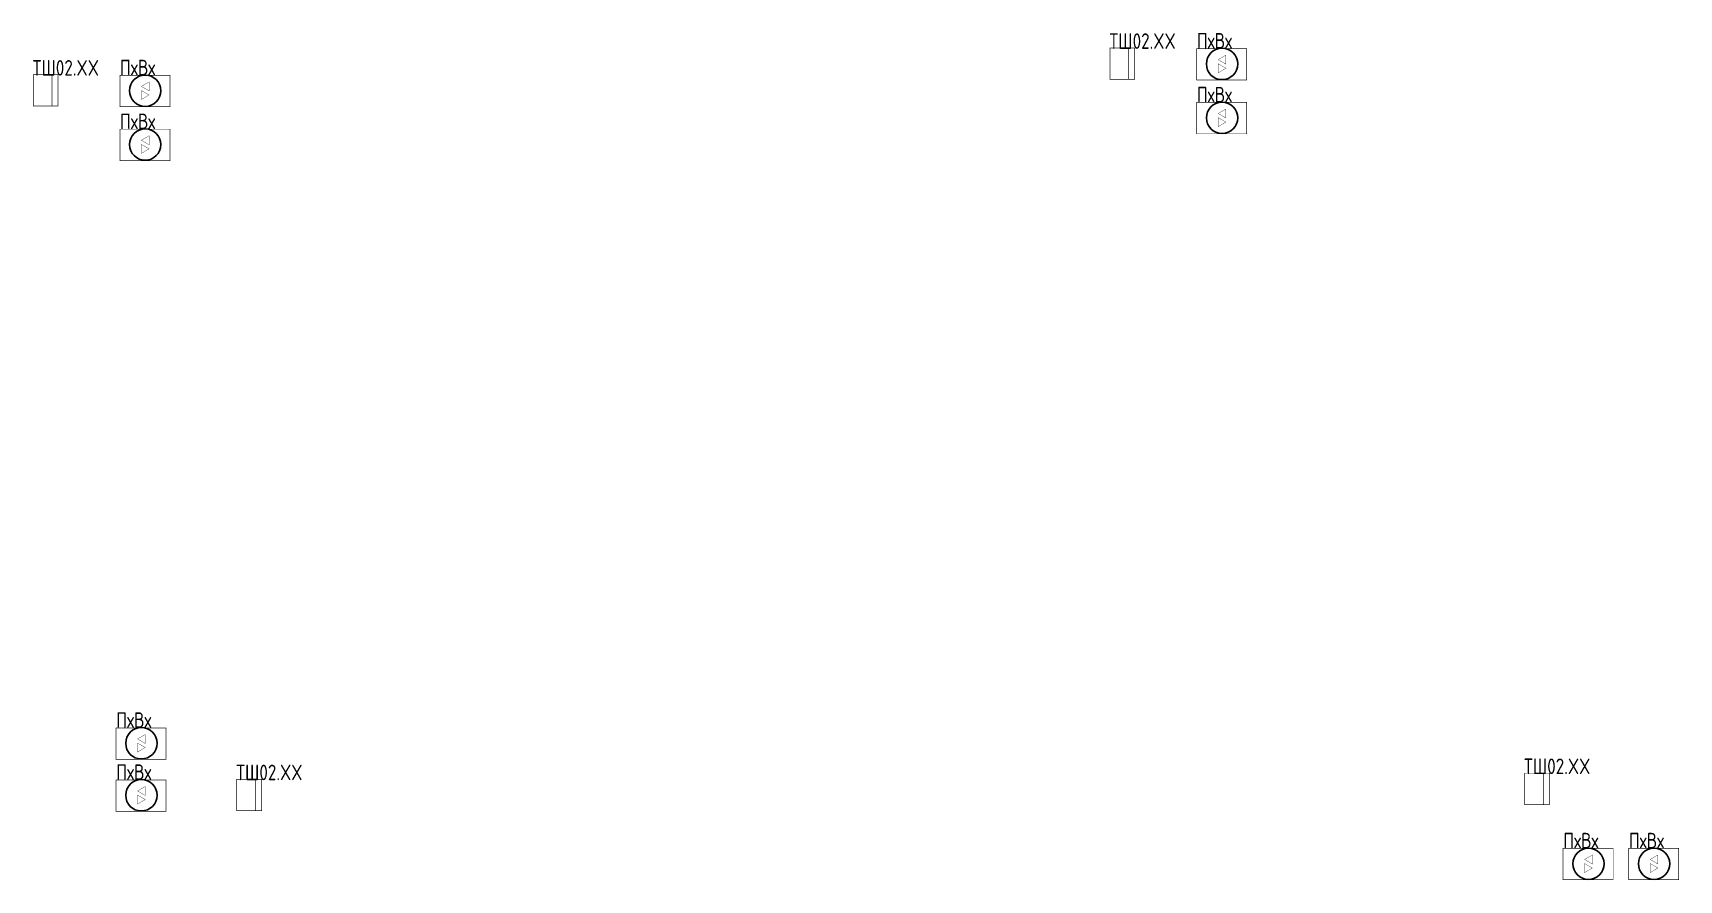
# Model space of a CAD drawing. Header units: millimetres. Extents: x 71942 to 124900, y -17730 to 9523.
import ezdxf

# ---------------------------------------------------------------- set-up
doc = ezdxf.new("R2010")
doc.units = ezdxf.units.MM
doc.styles.add('-ISOCPEUR-', font='ISOCPEUR.TTF', dxfattribs={"width": 0.8, "height": 2.5})

# ---------------------------------------------------------------- blocks, each defined once
blk = doc.blocks.new('PxVx')
at = {"const_width": 0.1}
blk.add_lwpolyline([(8.05, 5.05), (0, 5.05), (0, 0), (8.05, 0)], close=True, dxfattribs=at)
at = {"color": 1, "const_width": 0.05}
blk.add_lwpolyline([(3.45, 3.27), (4.7, 3.99), (4.7, 2.54), (3.45, 3.27)], dxfattribs=at)
at = {"color": 5, "const_width": 0.05}
blk.add_lwpolyline([(4.7, 1.89), (3.45, 2.6), (3.45, 1.15), (4.7, 1.89)], dxfattribs=at)
blk.add_circle((4.07, 2.57), 2.52)
at = {"insert": (0, 5.05), "char_height": 2.5, "attachment_point": 7, "style": '-ISOCPEUR-'}
blk.add_mtext_dynamic_manual_height_columns('ПхВх', width=80.3115, gutter_width=12.5, heights=[9], dxfattribs=at)
blk = doc.blocks.new('TС')
at = {"const_width": 0.1}
for points in [[(4.08, 0.1), (0.1, 0.1), (0.1, 5.15), (4.08, 5.15)], [(4.08, 5.15), (3.1, 5.15), (3.1, 0.1), (4.08, 0.1)]]:
    blk.add_lwpolyline(points, close=True, dxfattribs=at)
at = {"style": '-ISOCPEUR-', "width": 0.8}
blk.add_attdef('ADDR', (0, 5), '', height=2.5, dxfattribs=at)

msp = doc.modelspace()

# ---------------------------------------------------------------- block references
at = {"xscale": 200, "yscale": 200, "zscale": 200}
for p in [(106574, 8010), (71932, 7150), (78480, -15517), (119912, -15320)]:
    msp.add_blockref('TС', p, dxfattribs=at).add_auto_attribs({'ADDR': 'ТШ02.XX'})
for p in [(109382, 8010), (74740, 7150), (109382, 6277), (74740, 5417), (74617, -13843), (74617, -15517), (121170, -17720), (123280, -17720)]:
    msp.add_blockref('PxVx', p, dxfattribs=at)

doc.saveas('drawing.dxf')
